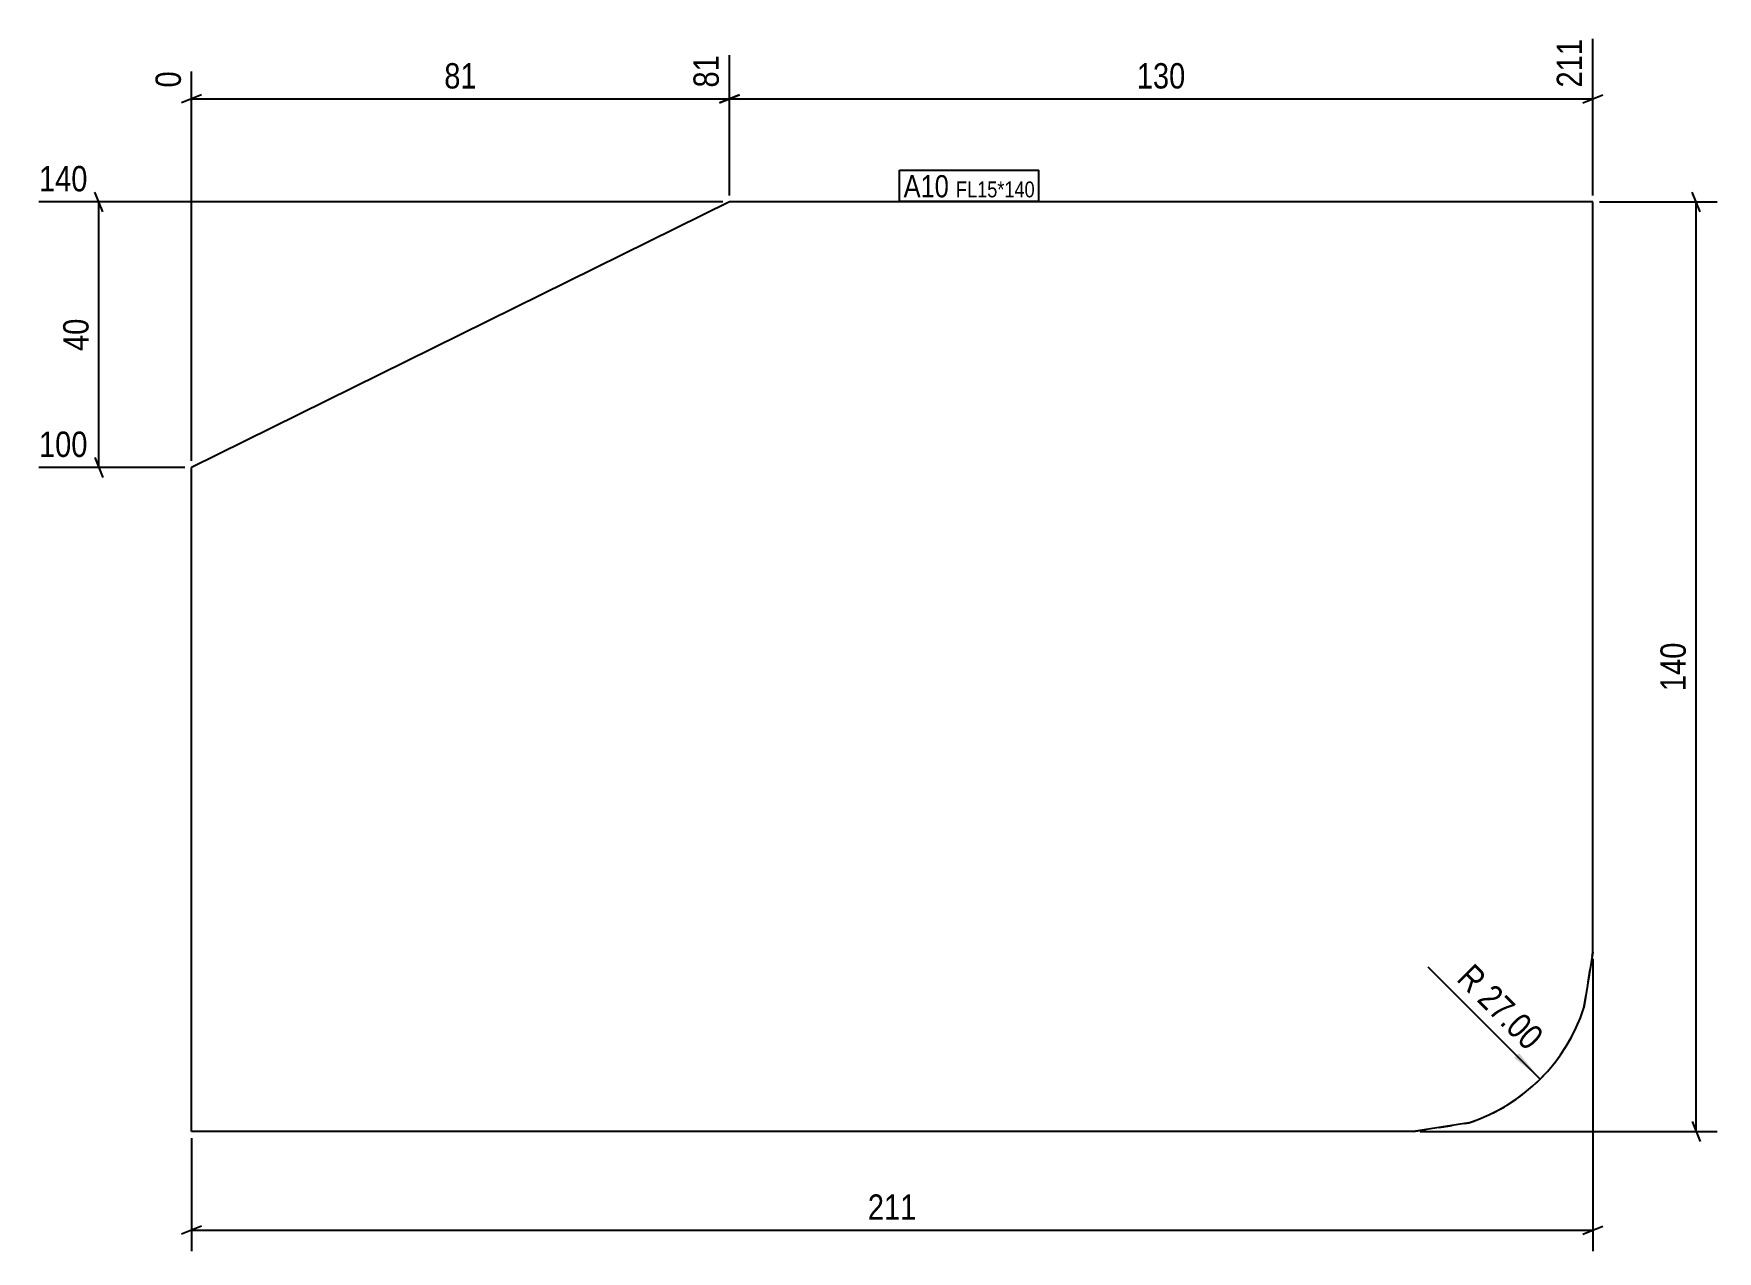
# Model space of a CAD drawing. Header units: millimetres. Extents: x 2 to 256, y 3 to 186.
import ezdxf

# ---------------------------------------------------------------- set-up
doc = ezdxf.new("R2010")
doc.units = ezdxf.units.MM
doc.linetypes.add('DXK_LINE_DOT2', pattern=[3.9198, 1.9599, -1.9599])
for name, color, linetype in [('MÅLSÆTNING', 7, 'Continuous'), ('STÅL', 7, 'Continuous'), ('TEKST', 7, 'Continuous')]:
    doc.layers.add(name, color=color, linetype=linetype)
doc.styles.add('Arial Narrow', font='ARIALN.TTF', dxfattribs={"height": 0.2})

msp = doc.modelspace()

# ---------------------------------------------------------------- hatches: boundary and pattern name
at = {"layer": 'MÅLSÆTNING', "linetype": 'Continuous'}
msp.add_hatch(color=7, dxfattribs=at).paths.add_polyline_path([(225.88, 32.84), (229.06, 28.95), (225.17, 32.13)])

# ---------------------------------------------------------------- linework, layer by layer
at = {"layer": 'MÅLSÆTNING', "color": 7, "linetype": 'Continuous'}
for p, q in [((236.97, 162.04), (236.97, 185.59)), ((106.97, 162.04), (106.97, 183.15)), ((106.97, 162.04), (106.97, 183.15)), ((25.97, 122.04), (25.97, 180.71)), ((27.47, 177.18), (24.47, 175.98)), ((25.97, 176.58), (106.97, 176.58)), ((108.47, 177.18), (105.47, 175.98)), ((105.47, 175.98), (108.47, 177.18)), ((106.97, 176.58), (236.97, 176.58)), ((235.47, 175.98), (238.47, 177.18)), ((12.61, 159.54), (11.41, 162.54)), ((253.13, 159.54), (251.93, 162.54)), ((105.97, 161.04), (3, 161.04)), ((12.01, 121.04), (12.01, 161.04)), ((237.97, 161.04), (255.73, 161.04)), ((252.53, 21.04), (252.53, 161.04)), ((11.41, 122.54), (12.61, 119.54)), ((24.97, 121.04), (3, 121.04)), ((229.06, 28.95), (212.21, 45.79)), ((236.97, 47.04), (236.97, 3)), ((210.97, 21.04), (255.73, 21.04)), ((251.93, 22.54), (253.13, 19.54)), ((25.97, 20.04), (25.97, 3)), ((27.47, 6.8), (24.47, 5.6)), ((25.97, 6.2), (236.97, 6.2)), ((235.47, 5.6), (238.47, 6.8))]:
    msp.add_line(p, q, dxfattribs=at)
msp.add_arc((209.97, 48.04), 27, 288, 342, dxfattribs=at)
at = {"layer": 'STÅL', "color": 2, "linetype": 'Continuous'}
for p, q in [((106.97, 161.04), (25.97, 121.04)), ((236.97, 161.04), (106.97, 161.04)), ((236.97, 48.04), (236.97, 161.04)), ((25.97, 21.04), (25.97, 121.04)), ((236.97, 48.04), (235.65, 39.69)), ((209.97, 21.04), (25.97, 21.04)), ((218.31, 22.36), (209.97, 21.04))]:
    msp.add_line(p, q, dxfattribs=at)
at = {"layer": 'STÅL', "color": 7, "linetype": 'DXK_LINE_DOT2'}
for p, q in [((235.65, 39.69), (236.97, 48.04)), ((209.97, 21.04), (218.31, 22.36))]:
    msp.add_line(p, q, dxfattribs=at)
at = {"layer": 'STÅL', "color": 2, "linetype": 'Continuous'}
msp.add_arc((209.97, 48.04), 27, 288, 342, dxfattribs=at)
at = {"layer": 'STÅL', "color": 7, "linetype": 'DXK_LINE_DOT2'}
msp.add_arc((209.97, 48.04), 27, 288, 342, dxfattribs=at)

# ---------------------------------------------------------------- next in the draw order: wipeouts: each hides what was drawn before it
at = {"color": 0, "linetype": 'Continuous'}
for points in [[(236.17, 186.39), (230.57, 186.39), (230.57, 177.48), (236.17, 177.48)], [(106.17, 183.95), (100.57, 183.95), (100.57, 177.48), (106.17, 177.48)], [(25.17, 181.51), (19.57, 181.51), (19.57, 177.48), (25.17, 177.48)], [(11.11, 161.84), (11.11, 167.44), (2.2, 167.44), (2.2, 161.84)], [(11.11, 121.84), (11.11, 127.44), (2.2, 127.44), (2.2, 121.84)]]:
    msp.add_wipeout(points, dxfattribs=at).dxf.layer = 'MÅLSÆTNING'
at = {"color": 0}
for points, layer in [([(69.7, 177.33), (69.7, 182.93), (63.23, 182.93), (63.23, 177.33)], 'MÅLSÆTNING'), ([(176.42, 177.33), (176.42, 182.93), (167.51, 182.93), (167.51, 177.33)], 'MÅLSÆTNING'), ([(11.26, 144.28), (5.66, 144.28), (5.66, 137.8), (11.26, 137.8)], 'MÅLSÆTNING'), ([(251.78, 95.49), (246.18, 95.49), (246.18, 86.58), (251.78, 86.58)], 'MÅLSÆTNING'), ([(227.16, 31.91), (231.12, 35.87), (219.13, 47.85), (215.17, 43.89)], 'MÅLSÆTNING'), ([(135.92, 6.95), (135.92, 12.55), (127.01, 12.55), (127.01, 6.95)], 'MÅLSÆTNING'), ([(140.03, 161.74), (140.03, 165.24), (133.2, 165.24), (133.2, 161.74)], 'TEKST')]:
    msp.add_wipeout(points, dxfattribs=at).dxf.layer = layer

# ---------------------------------------------------------------- next in the draw order: texts
at = {"layer": 'MÅLSÆTNING', "color": 3, "linetype": 'Continuous', "style": 'Arial Narrow'}
for s, height, p in [('211', 3.818, (235.37, 178.28)), ('81', 3.818, (105.37, 178.28)), ('0', 3.82, (24.37, 178.28))]:
    msp.add_text(s, height=height, rotation=90.0002, dxfattribs=at).set_placement(p)
at = {"layer": 'MÅLSÆTNING', "color": 3, "style": 'Arial Narrow'}
for s, p in [('81', (64.03, 178.13)), ('130', (168.31, 178.13)), ('211', (127.81, 7.75))]:
    msp.add_text(s, height=3.818, dxfattribs=at).set_placement(p)
at = {"layer": 'MÅLSÆTNING', "color": 3, "linetype": 'Continuous', "style": 'Arial Narrow'}
for s, p in [('140', (3, 162.64)), ('100', (3, 122.64))]:
    msp.add_text(s, height=3.818, dxfattribs=at).set_placement(p)
at = {"layer": 'MÅLSÆTNING', "color": 3, "style": 'Arial Narrow'}
for s, rotation, p in [('40', 90.0002, (10.46, 138.6)), ('140', 90.0002, (250.98, 87.38)), ('R 27.00', -45.0001, (216.3, 43.89))]:
    msp.add_text(s, height=3.818, rotation=rotation, dxfattribs=at).set_placement(p)

# ---------------------------------------------------------------- next in the draw order: wipeouts: each hides what was drawn before it
at = {"color": 0}
msp.add_wipeout([(140.03, 161.74), (140.03, 165.24), (133.2, 165.24), (133.2, 161.74)], dxfattribs=at).dxf.layer = 'TEKST'

# ---------------------------------------------------------------- next in the draw order: linework, layer by layer
at = {"layer": 'TEKST', "color": 7, "linetype": 'Continuous'}
for p, q in [((132.6, 165.84), (153.55, 165.84)), ((132.6, 161.14), (132.6, 165.84))]:
    msp.add_line(p, q, dxfattribs=at)

# ---------------------------------------------------------------- next in the draw order: wipeouts: each hides what was drawn before it
at = {"color": 0}
msp.add_wipeout([(152.95, 161.74), (152.95, 164.24), (141.08, 164.24), (141.08, 161.74)], dxfattribs=at).dxf.layer = 'TEKST'

# ---------------------------------------------------------------- next in the draw order: wipeouts: each hides what was drawn before it
msp.add_wipeout([(152.95, 161.74), (152.95, 164.24), (141.08, 164.24), (141.08, 161.74)], dxfattribs=at).dxf.layer = 'TEKST'

# ---------------------------------------------------------------- next in the draw order: linework, layer by layer
at = {"layer": 'TEKST', "color": 7, "linetype": 'Continuous'}
for p, q in [((153.55, 161.14), (153.55, 165.84)), ((132.6, 161.14), (153.55, 161.14))]:
    msp.add_line(p, q, dxfattribs=at)

# ---------------------------------------------------------------- next in the draw order: texts
at = {"layer": 'TEKST', "color": 3, "style": 'Arial Narrow'}
for s, height, p in [('A10', 3.34, (133.2, 161.74)), ('FL15*140', 2.386, (141.08, 161.74))]:
    msp.add_text(s, height=height, dxfattribs=at).set_placement(p)

doc.saveas('drawing.dxf')
